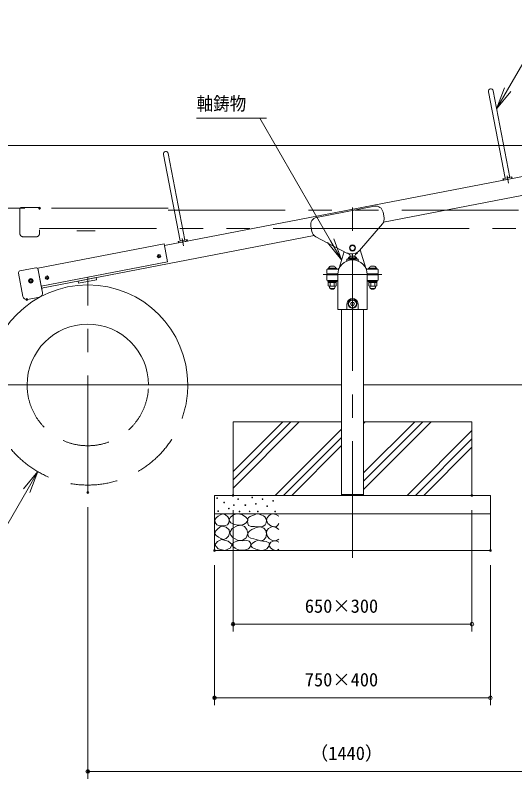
# Model space of a CAD drawing. Units: millimetres at full size, sheet at 1:10; details may follow other scales. Extents: x 5 to 8405, y -9 to 5949.
# Drawn here: x 1330 to 2688, y 1109 to 3184 of the extents above; entities that cross this region are included whole.
import ezdxf
from ezdxf.enums import TextEntityAlignment as Align

# ---------------------------------------------------------------- set-up
doc = ezdxf.new("R2010")
doc.units = ezdxf.units.MM
doc.header["$LTSCALE"] = 10
doc.header["$PDMODE"] = 32
doc.header["$PDSIZE"] = 5
for name, pattern in [('USER1', [19.05, 12.7, -6.35]), ('USER2', [50.8, 31.75, -6.35, 6.35, -6.35]), ('USER3', [63.5, 31.75, -6.35, 6.35, -6.35, 6.35, -6.35])]:
    doc.linetypes.add(name, pattern=pattern)
doc.layers.add('LY_5', color=7, linetype='Continuous', lineweight=0)
doc.layers.add('LY_6', color=7, linetype='Continuous', lineweight=0)
doc.styles.add('ＭＳ ゴシック', font='')
doc.styles.get('ＭＳ ゴシック').set_extended_font_data('MS Gothic')

# ---------------------------------------------------------------- blocks, each defined once
blk = doc.blocks.new('-016-_DOTBLANK')
at = {"color": 7, "linetype": 'Continuous', "lineweight": 0}
blk.add_line((-0.5, 0), (-1, 0), dxfattribs=at)
blk.add_circle((0, 0), 0.5, dxfattribs=at)
blk = doc.blocks.new('-003-_U3')
at = {"color": 7, "linetype": 'Continuous', "lineweight": 0}
for p, q in [((-1, 0.1667), (0, 0)), ((0, 0), (-1, 0)), ((-1, -0.1667), (0, 0))]:
    blk.add_line(p, q, dxfattribs=at)

msp = doc.modelspace()

# ---------------------------------------------------------------- linework, layer by layer
at = {"layer": 'LY_5'}
for p, q in [((2616.81, 2976.1), (2662.14, 2740.93)), ((2629.57, 2978.56), (2674.9, 2743.39)), ((1733.08, 2805.76), (1778.4, 2570.59)), ((1745.84, 2808.22), (1791.17, 2573.05)), ((2331.49, 2621.69), (3072.59, 2764.54)), ((1735.56, 2557.75), (2719.45, 2747.39)), ((2656.25, 2739.79), (2680.79, 2744.52)), ((2656.25, 2739.79), (2657.1, 2735.37)), ((2657.1, 2735.37), (2681.65, 2740.1)), ((2657.72, 2740.07), (2658.57, 2735.66)), ((2662.14, 2740.93), (2674.9, 2743.39)), ((2679.32, 2744.24), (2680.17, 2739.82)), ((2680.79, 2744.52), (2681.65, 2740.1)), ((2149.52, 2634.48), (2306.63, 2664.76)), ((2332.96, 2633.83), (2330.05, 2648.91)), ((2328.51, 2617.04), (2266.17, 2544.28)), ((2136.57, 2595.98), (2133.67, 2611.06)), ((1401.35, 2442.41), (2142.45, 2585.25)), ((1772.51, 2569.45), (1797.06, 2574.18)), ((1778.4, 2570.59), (1791.17, 2573.05)), ((1795.59, 2573.9), (1796.44, 2569.48)), ((1797.06, 2574.18), (1797.91, 2569.76)), ((2146.95, 2582.04), (2231.87, 2537.66)), ((1734.61, 2562.65), (1390.94, 2496.41)), ((1744.08, 2513.56), (1734.61, 2562.65)), ((1772.51, 2569.45), (1773.36, 2565.03)), ((1773.36, 2565.03), (1797.91, 2569.76)), ((1773.99, 2569.73), (1774.84, 2565.32)), ((2210.58, 2496.97), (2224.2, 2541.67)), ((2244.91, 2535.75), (2254.76, 2537.65)), ((2283.42, 2496.97), (2268.26, 2546.72)), ((1400.4, 2447.32), (1744.08, 2513.56)), ((2232, 2517.26), (2232, 2520.22)), ((2261, 2521.22), (2233, 2521.22)), ((2235, 2521.22), (2235, 2523.72)), ((2235, 2523.72), (2259, 2523.72)), ((2235, 2521.22), (2259, 2521.22)), ((2236.5, 2524.72), (2257.5, 2524.72)), ((2236.5, 2524.72), (2236.5, 2523.72)), ((2236.5, 2523.72), (2257.5, 2523.72)), ((2242, 2529.52), (2252, 2529.52)), ((2257.5, 2524.72), (2257.5, 2523.72)), ((2259, 2523.72), (2259, 2521.22)), ((2262, 2517.26), (2262, 2520.22)), ((1342.45, 2489.1), (1385.65, 2497.43)), ((1390.94, 2496.41), (1400.4, 2447.32)), ((1391.7, 2492.48), (1391.51, 2493.47)), ((1402.11, 2438.48), (1391.7, 2492.48)), ((2177, 2483.43), (2177, 2491.43)), ((2179, 2493.43), (2209.69, 2493.43)), ((2180, 2493.43), (2180, 2495.93)), ((2180, 2495.93), (2204, 2495.93)), ((2180, 2493.43), (2204, 2493.43)), ((2181.5, 2496.93), (2202.5, 2496.93)), ((2181.5, 2496.93), (2181.5, 2495.93)), ((2181.5, 2495.93), (2202.5, 2495.93)), ((2187, 2501.73), (2197, 2501.73)), ((2202.5, 2496.93), (2202.5, 2495.93)), ((2204, 2495.93), (2204, 2493.43)), ((2315, 2493.43), (2284.31, 2493.43)), ((2290, 2493.43), (2290, 2495.93)), ((2290, 2495.93), (2314, 2495.93)), ((2290, 2493.43), (2314, 2493.43)), ((2291.5, 2496.93), (2312.5, 2496.93)), ((2291.5, 2496.93), (2291.5, 2495.93)), ((2291.5, 2495.93), (2312.5, 2495.93)), ((2297, 2501.73), (2307, 2501.73)), ((2312.5, 2496.93), (2312.5, 2495.93)), ((2314, 2495.93), (2314, 2493.43)), ((2317, 2483.43), (2317, 2491.43)), ((1338.48, 2483.25), (1350.69, 2419.91)), ((1549.62, 2470.98), (1500.52, 2461.52)), ((1550.76, 2465.09), (1549.62, 2470.98)), ((2177, 2465.18), (2177, 2476.18)), ((2207.05, 2481.43), (2179, 2481.43)), ((2207.02, 2478.18), (2179, 2478.18)), ((2186, 2481.43), (2186, 2478.18)), ((2198, 2481.43), (2198, 2478.18)), ((2207, 2385.68), (2207, 2479.18)), ((2315, 2481.43), (2286.95, 2481.43)), ((2315, 2478.18), (2286.98, 2478.18)), ((2287, 2385.68), (2287, 2479.18)), ((2296, 2481.43), (2296, 2478.18)), ((2308, 2481.43), (2308, 2478.18)), ((2317, 2465.18), (2317, 2476.18)), ((1500.52, 2461.52), (1501.66, 2455.63)), ((1501.66, 2455.63), (1550.76, 2465.09)), ((2207, 2463.18), (2179, 2463.18)), ((2180, 2460.68), (2180, 2463.18)), ((2180, 2463.18), (2204, 2463.18)), ((2180, 2460.68), (2204, 2460.68)), ((2181.03, 2457.68), (2181.03, 2448.82)), ((2181.03, 2457.68), (2202.97, 2457.68)), ((2181.03, 2448.82), (2183, 2447.68)), ((2181.25, 2460.68), (2181.25, 2457.68)), ((2181.25, 2460.68), (2202.75, 2460.68)), ((2181.25, 2457.68), (2202.75, 2457.68)), ((2186.52, 2457.68), (2186.52, 2448.82)), ((2191.83, 2457.68), (2191.03, 2460.68)), ((2192.97, 2457.68), (2192.17, 2460.68)), ((2197.48, 2457.68), (2197.48, 2448.82)), ((2202.97, 2448.82), (2201, 2447.68)), ((2202.75, 2460.68), (2202.75, 2457.68)), ((2202.97, 2457.68), (2202.97, 2448.82)), ((2204, 2463.18), (2204, 2460.68)), ((2315, 2463.18), (2287, 2463.18)), ((2290, 2460.68), (2290, 2463.18)), ((2290, 2463.18), (2314, 2463.18)), ((2290, 2460.68), (2314, 2460.68)), ((2290.99, 2457.68), (2290.99, 2448.82)), ((2290.99, 2457.68), (2312.93, 2457.68)), ((2290.99, 2448.82), (2292.96, 2447.68)), ((2291.25, 2460.68), (2291.25, 2457.68)), ((2291.25, 2460.68), (2312.75, 2460.68)), ((2291.25, 2457.68), (2312.75, 2457.68)), ((2296.48, 2457.68), (2296.48, 2448.82)), ((2301.83, 2457.68), (2301.03, 2460.68)), ((2302.97, 2457.68), (2302.17, 2460.68)), ((2307.45, 2457.68), (2307.45, 2448.82)), ((2312.93, 2448.82), (2310.96, 2447.68)), ((2312.75, 2460.68), (2312.75, 2457.68)), ((2312.93, 2457.68), (2312.93, 2448.82)), ((2314, 2463.18), (2314, 2460.68)), ((1402.33, 2442.59), (1401.35, 2442.41)), ((1401.92, 2439.46), (1402.9, 2439.65)), ((1403.72, 2430.13), (1402.11, 2438.48)), ((1402.9, 2439.65), (1402.33, 2442.59)), ((2183, 2447.68), (2201, 2447.68)), ((2184, 2447.18), (2184, 2447.68)), ((2196, 2440.93), (2188, 2440.93)), ((2200, 2447.18), (2200, 2447.68)), ((2292.96, 2447.68), (2310.96, 2447.68)), ((2293.96, 2447.18), (2293.96, 2447.68)), ((2306, 2440.93), (2298, 2440.93)), ((2309.96, 2447.18), (2309.96, 2447.68)), ((1362.99, 2411.59), (1395.39, 2417.83)), ((2232, 2384.18), (2232, 2399.18)), ((2244.69, 2403.43), (2242.38, 2399.43)), ((2242.38, 2399.43), (2244.69, 2395.43)), ((2249.31, 2403.43), (2244.69, 2403.43)), ((2244.69, 2395.43), (2249.31, 2395.43)), ((2251.62, 2399.43), (2249.31, 2403.43)), ((2249.31, 2395.43), (2251.62, 2399.43)), ((2262, 2384.18), (2262, 2399.18)), ((2208.5, 2384.18), (2285.5, 2384.18)), ((2216.75, 1879.18), (2216.75, 2384.18)), ((2277.25, 1879.18), (2277.25, 2384.18)), ((1155, 2179.18), (2216.75, 2179.18)), ((2277.25, 2179.18), (3464, 2179.18)), ((2216.75, 2079.18), (1922, 2079.18)), ((1922, 2079.18), (1922, 1879.18)), ((1922, 1899.2), (2101.98, 2079.18)), ((1922, 1921.65), (2079.53, 2079.18)), ((1922, 1944.1), (2057.08, 2079.18)), ((1922, 2078.8), (1922.37, 2079.18)), ((2572, 2079.18), (2277.25, 2079.18)), ((2277.25, 1895.24), (2461.19, 2079.18)), ((2277.25, 1917.69), (2438.74, 2079.18)), ((2277.25, 1940.14), (2416.29, 2079.18)), ((2277.25, 2074.84), (2281.58, 2079.18)), ((2572, 2079.18), (2572, 1879.18)), ((2036.68, 1879.18), (2216.75, 2059.25)), ((2395.89, 1879.18), (2572, 2055.29)), ((2059.13, 1879.18), (2216.75, 2036.8)), ((2081.58, 1879.18), (2216.75, 2014.34)), ((2418.34, 1879.18), (2572, 2032.83)), ((2440.8, 1879.18), (2572, 2010.38)), ((2622, 1879.18), (1872, 1879.18)), ((1872, 1879.18), (1872, 1729.18)), ((2216.29, 1879.18), (2216.75, 1879.64)), ((2216.75, 1881.18), (2277.25, 1881.18)), ((2216.75, 1879.18), (2277.25, 1879.18)), ((2622, 1879.18), (2622, 1729.18)), ((2622, 1829.18), (1872, 1829.18)), ((1887.99, 1826.04), (1881.77, 1822.56)), ((1894.45, 1828.58), (1887.99, 1826.04)), ((1901.91, 1826.12), (1894.45, 1828.58)), ((1908.07, 1821.29), (1901.91, 1826.12)), ((1923.33, 1825.97), (1915.36, 1820.18)), ((1928.97, 1828.06), (1923.33, 1825.97)), ((1933.87, 1828.67), (1928.97, 1828.06)), ((1945.64, 1827.04), (1933.87, 1828.67)), ((1956.31, 1820.83), (1945.64, 1827.04)), ((1980.43, 1826.65), (1974.95, 1824.4)), ((1985.69, 1828.88), (1980.43, 1826.65)), ((1993.01, 1827.84), (1985.69, 1828.88)), ((2000.19, 1825.66), (1993.01, 1827.84)), ((2024.27, 1827.13), (2019.12, 1823.43)), ((2029.89, 1828.82), (2024.27, 1827.13)), ((2038.57, 1827.33), (2029.89, 1828.82)), ((2047, 1822.48), (2038.57, 1827.33)), ((1875.92, 1818.52), (1872.27, 1813.06)), ((1872.27, 1813.06), (1873.28, 1805.47)), ((1873.28, 1805.47), (1878.29, 1799.11)), ((1881.77, 1822.56), (1875.92, 1818.52)), ((1911.03, 1816.36), (1908.07, 1821.29)), ((1910.56, 1804.72), (1911.88, 1811.15)), ((1911.88, 1811.15), (1911.03, 1816.36)), ((1915.36, 1820.18), (1911.71, 1813.27)), ((1911.71, 1813.27), (1912.58, 1809.3)), ((1912.58, 1809.3), (1916.3, 1804.89)), ((1961.01, 1815.49), (1956.31, 1820.83)), ((1958.23, 1804.64), (1961.98, 1810.83)), ((1961.98, 1810.83), (1961.01, 1815.49)), ((1962.14, 1814.64), (1961.71, 1809.01)), ((1961.71, 1809.01), (1962, 1802.88)), ((1964.03, 1819.03), (1962.14, 1814.64)), ((1968.8, 1822.18), (1964.03, 1819.03)), ((1974.95, 1824.4), (1968.8, 1822.18)), ((2004.84, 1823.67), (2000.19, 1825.66)), ((2008.25, 1821.18), (2004.84, 1823.67)), ((2011.31, 1816.69), (2008.25, 1821.18)), ((2012.9, 1810.98), (2011.31, 1816.69)), ((2012.56, 1804.47), (2012.9, 1810.98)), ((2014.65, 1818.12), (2012.78, 1811.39)), ((2012.78, 1811.39), (2016.45, 1802.62)), ((2019.12, 1823.43), (2014.65, 1818.12)), ((1881.14, 1788.66), (1874.69, 1781.84)), ((1878.29, 1799.11), (1885.15, 1796.52)), ((1886.58, 1792.84), (1881.14, 1788.66)), ((1885.15, 1796.52), (1892.86, 1796.26)), ((1891.91, 1795.63), (1886.58, 1792.84)), ((1903.08, 1792.42), (1891.91, 1795.63)), ((1892.86, 1796.26), (1900.48, 1796.87)), ((1900.48, 1796.87), (1906.81, 1799.43)), ((1911.24, 1785.17), (1903.08, 1792.42)), ((1906.81, 1799.43), (1910.56, 1804.72)), ((1912.76, 1776.66), (1911.24, 1785.17)), ((1919.31, 1788.72), (1913.33, 1777.86)), ((1916.3, 1804.89), (1925.79, 1800.11)), ((1933.06, 1796.78), (1919.31, 1788.72)), ((1925.79, 1800.11), (1935.76, 1798.67)), ((1944.24, 1798.05), (1933.06, 1796.78)), ((1935.76, 1798.67), (1943.12, 1798.5)), ((1943.12, 1798.5), (1950.63, 1800.02)), ((1953.06, 1794.62), (1944.24, 1798.05)), ((1950.63, 1800.02), (1958.23, 1804.64)), ((1959.97, 1786.47), (1953.06, 1794.62)), ((1962.25, 1775.69), (1959.97, 1786.47)), ((1962, 1802.88), (1964.39, 1797.73)), ((1964.39, 1797.73), (1971.76, 1794.86)), ((1973.61, 1786.32), (1967.41, 1782.71)), ((1971.76, 1794.86), (1980.86, 1794.51)), ((1979.19, 1789.47), (1973.61, 1786.32)), ((1984.69, 1792.26), (1979.19, 1789.47)), ((1980.86, 1794.51), (1988.14, 1793.93)), ((1995.7, 1793.39), (1984.69, 1792.26)), ((1988.14, 1793.93), (1995.36, 1793.62)), ((1995.36, 1793.62), (2003.47, 1794.99)), ((2005.77, 1790.1), (1995.7, 1793.39)), ((2003.47, 1794.99), (2009.86, 1798.81)), ((2011.09, 1783.47), (2005.77, 1790.1)), ((2009.86, 1798.81), (2012.56, 1804.47)), ((2018.8, 1789.21), (2014.41, 1783.43)), ((2016.45, 1802.62), (2024.5, 1796.18)), ((2024.77, 1793.05), (2018.8, 1789.21)), ((2024.5, 1796.18), (2032.8, 1793.8)), ((2031.47, 1794.28), (2024.77, 1793.05)), ((2039.54, 1791.82), (2031.47, 1794.28)), ((2032.8, 1793.8), (2040.03, 1794.91)), ((2046.68, 1786.36), (2039.54, 1791.82)), ((2040.03, 1794.91), (2044.08, 1798.29)), ((2044.08, 1798.29), (2047, 1802.83)), ((1874.69, 1781.84), (1872.27, 1775.03)), ((1872.27, 1775.03), (1875.9, 1770.21)), ((1875.9, 1770.21), (1882.41, 1765.85)), ((1882.41, 1765.85), (1889.05, 1761.56)), ((1903.36, 1761.95), (1909.66, 1768.38)), ((1909.66, 1768.38), (1912.76, 1776.66)), ((1913.33, 1777.86), (1915.97, 1770.66)), ((1915.97, 1770.66), (1921.17, 1764.34)), ((1921.17, 1764.34), (1933.76, 1757.49)), ((1947.12, 1756.5), (1957.4, 1763.96)), ((1957.4, 1763.96), (1962.25, 1775.69)), ((1963.06, 1777.94), (1962.07, 1772.41)), ((1962.07, 1772.41), (1964.15, 1766.86)), ((1967.41, 1782.71), (1963.06, 1777.94)), ((1964.15, 1766.86), (1970.86, 1763.1)), ((2004.69, 1757.67), (2010.87, 1764.9)), ((2010.87, 1764.9), (2012.8, 1774.96)), ((2012.8, 1774.96), (2011.09, 1783.47)), ((2014.41, 1783.43), (2012.78, 1776.22)), ((2012.78, 1776.22), (2015.44, 1767.61)), ((2015.44, 1767.61), (2021.65, 1760.69)), ((1879.78, 1753.68), (1872.96, 1744.86)), ((1872.96, 1744.86), (1881.45, 1733.59)), ((1891.1, 1759.7), (1879.78, 1753.68)), ((1889.05, 1761.56), (1895.72, 1759.51)), ((1908.88, 1755.07), (1891.1, 1759.7)), ((1895.72, 1759.51), (1903.36, 1761.95)), ((1919.66, 1745.96), (1908.88, 1755.07)), ((1914.24, 1735.59), (1919.66, 1745.96)), ((1923.59, 1750.68), (1919.28, 1745.28)), ((1919.28, 1745.28), (1921.96, 1740.6)), ((1932.52, 1754.74), (1923.59, 1750.68)), ((1940.66, 1756.18), (1932.52, 1754.74)), ((1933.76, 1757.49), (1947.12, 1756.5)), ((1948.2, 1755.55), (1940.66, 1756.18)), ((1957.1, 1757.01), (1948.2, 1755.55)), ((1965.5, 1754.47), (1957.1, 1757.01)), ((1969.57, 1749.89), (1965.5, 1754.47)), ((1968.58, 1739.01), (1970.63, 1744.74)), ((1970.63, 1744.74), (1969.57, 1749.89)), ((1972.07, 1746.49), (1970.23, 1743.06)), ((1970.23, 1743.06), (1974.2, 1737.57)), ((1970.86, 1763.1), (1979.01, 1761.45)), ((1975.1, 1749.01), (1972.07, 1746.49)), ((1982.04, 1753.79), (1975.1, 1749.01)), ((1979.01, 1761.45), (1985.43, 1759.29)), ((1990.5, 1757.38), (1982.04, 1753.79)), ((1985.43, 1759.29), (1991.72, 1757.13)), ((1996.44, 1755.93), (1990.5, 1757.38)), ((1991.72, 1757.13), (1998.09, 1756.1)), ((2002.67, 1754.68), (1996.44, 1755.93)), ((1998.09, 1756.1), (2004.69, 1757.67)), ((2012.33, 1753.86), (2002.67, 1754.68)), ((2019.97, 1750.09), (2012.33, 1753.86)), ((2021.32, 1745.7), (2019.97, 1750.09)), ((2020.51, 1741.71), (2021.32, 1745.7)), ((2024.98, 1751.61), (2020.7, 1744.85)), ((2020.7, 1744.85), (2021.31, 1741.18)), ((2021.65, 1760.69), (2029.29, 1756.82)), ((2033.69, 1755.94), (2024.98, 1751.61)), ((2029.29, 1756.82), (2036.86, 1755.94)), ((2040.98, 1755.14), (2033.69, 1755.94)), ((2036.86, 1755.94), (2042.01, 1757.38)), ((2047, 1751.82), (2040.98, 1755.14)), ((2042.01, 1757.38), (2046.68, 1760.06)), ((2622, 1729.18), (1872, 1729.18)), ((1881.45, 1733.59), (1899.89, 1729.48)), ((1899.89, 1729.48), (1914.24, 1735.59)), ((1921.96, 1740.6), (1927.93, 1736.09)), ((1927.93, 1736.09), (1934.4, 1732.25)), ((1934.4, 1732.25), (1941.71, 1729.87)), ((1941.71, 1729.87), (1953.56, 1730.11)), ((1953.56, 1730.11), (1963.88, 1734.2)), ((1963.88, 1734.2), (1968.58, 1739.01)), ((1974.2, 1737.57), (1984.02, 1733.33)), ((1984.02, 1733.33), (1993.76, 1730.1)), ((1993.76, 1730.1), (2002.94, 1729.54)), ((2002.94, 1729.54), (2013.78, 1734.05)), ((2013.78, 1734.05), (2020.51, 1741.71)), ((2021.31, 1741.18), (2024.19, 1736.93)), ((2024.19, 1736.93), (2031.35, 1731.46)), ((2031.35, 1731.46), (2038.76, 1729.64)), ((2038.76, 1729.64), (2043.06, 1730.69)), ((2043.06, 1730.69), (2047, 1732.81))]:
    msp.add_line(p, q, dxfattribs=at)
at = {"layer": 'LY_5', "linetype": 'USER2'}
for p, q in [((2667.48, 2747.56), (2671.26, 2727.92)), ((2247, 1709.18), (2247, 2674.43)), ((1783.75, 2577.22), (1787.53, 2557.58)), ((1527, 1887.18), (1527, 2471.18)), ((2167, 2479.18), (2327, 2479.18))]:
    msp.add_line(p, q, dxfattribs=at)
at = {"layer": 'LY_5', "linetype": 'USER3'}
for p, q in [((1342, 2656.43), (1342, 2591.93)), ((1347, 2661.43), (1391, 2661.43)), ((1746, 2659.43), (1396, 2659.43)), ((1746, 2654.43), (2748, 2654.43)), ((1396, 2604.43), (2247, 2604.43)), ((1396, 2591.93), (1396, 2600.43)), ((1497, 2598.43), (1547, 2598.43)), ((2247, 2604.43), (3098, 2604.43)), ((1352.5, 2581.43), (1385.5, 2581.43))]:
    msp.add_line(p, q, dxfattribs=at)
at = {"layer": 'LY_5'}
for centre, radius in [((2247, 2551.43), 8.2), ((2247, 2551.43), 8), ((2247, 2551.43), 7), ((1720.65, 2529.41), 4.75), ((1720.65, 2529.41), 2.4), ((1416.26, 2470.74), 4.75), ((1416.26, 2470.74), 2.4), ((1372.07, 2462.22), 6), ((1372.07, 2462.22), 4.75), ((1372.07, 2462.22), 2.4), ((2247, 2399.43), 12), ((2247, 2399.43), 10.5), ((2247, 2399.43), 5), ((1878.61, 1871.36), 1), ((1935.96, 1869.14), 1), ((1974.42, 1873.27), 1), ((2002.53, 1868.68), 1), ((1897.62, 1859.95), 1), ((1924.55, 1852.66), 1), ((1955.5, 1852.73), 1), ((1984.42, 1856.24), 1), ((2014.69, 1850.03), 1), ((2030.91, 1864.35), 1), ((1881.77, 1836.5), 1), ((1910.61, 1843.16), 1), ((1939.44, 1835.55), 1), ((1967.12, 1835.7), 1), ((1989.28, 1835.16), 1), ((2036.31, 1835.16), 1)]:
    msp.add_circle(centre, radius, dxfattribs=at)
for centre, radius, start, end in [((2623.19, 2977.33), 6.5, 10.91, 190.91), ((1739.46, 2806.99), 6.5, 10.91, 190.91), ((2310.41, 2645.12), 20, 10.91, 100.91), ((2153.3, 2614.84), 20, 100.91, 190.91), ((2313.32, 2630.05), 20, 319.41065, 10.91), ((2156.21, 2599.77), 20, 190.91, 242.40935), ((2241.13, 2555.39), 20, 242.40935, 280.91), ((2246.96, 2551.43), 19, 222.57206, 238.71476), ((2234.5, 2530.92), 5, 0, 58.71476), ((2259.5, 2530.96), 5, 121.49121, 180), ((2250.98, 2557.29), 20, 280.91, 319.41065), ((2246.96, 2551.43), 19, 301.49121, 317.14717), ((2247, 2479.18), 40, 0, 180), ((2230.5, 2517.26), 1.5, 293.73074, 0), ((2233, 2520.22), 1, 90, 180), ((2247, 2518.24), 12.34, 113.90552, 148.31866), ((2247, 2518.24), 12.34, 31.68134, 66.09448), ((2261, 2520.22), 1, 0, 90), ((2263.5, 2517.26), 1.5, 180, 246.26926), ((1386.6, 2492.52), 5, 10.91, 100.91), ((2179, 2491.43), 2, 90, 180), ((2192, 2490.45), 12.34, 113.90552, 148.31866), ((2192, 2490.45), 12.34, 31.68134, 66.09448), ((2205.8, 2498.43), 5, 270, 343.05254), ((2288.2, 2498.43), 5, 196.94746, 270), ((2302, 2490.45), 12.34, 113.90552, 148.31866), ((2302, 2490.45), 12.34, 31.68134, 66.09448), ((2315, 2491.43), 2, 0, 90), ((1343.39, 2484.19), 5, 100.91, 190.91), ((2179, 2483.43), 2, 180, 270), ((2179, 2476.18), 2, 90, 180), ((2315, 2483.43), 2, 270, 0), ((2315, 2476.18), 2, 0, 90), ((1527, 2179.18), 272, 0, 180), ((2179, 2465.18), 2, 180, 270), ((2183.77, 2453.57), 5.49, 240.00001, 299.99999), ((2192, 2461.48), 13.8, 246.57346, 293.42654), ((2200.23, 2453.57), 5.49, 240.00001, 299.99999), ((2293.74, 2453.57), 5.49, 240.00001, 299.99999), ((2301.96, 2461.48), 13.8, 246.57346, 293.42654), ((2310.19, 2453.57), 5.49, 240.00001, 299.99999), ((2315, 2465.18), 2, 270, 0), ((1393.41, 2428.14), 10.5, 280.91007, 10.91), ((2192, 2447.18), 8, 180, 0), ((2301.96, 2447.18), 8, 180, 0), ((1361, 2421.9), 10.5, 190.91, 280.91006), ((2247, 2399.18), 15, 0, 180), ((2208.5, 2385.68), 1.5, 180, 270), ((2285.5, 2385.68), 1.5, 270, 0), ((1527, 2179.18), 165.1, 0, 180)]:
    msp.add_arc(centre, radius, start, end, dxfattribs=at)
at = {"layer": 'LY_5', "linetype": 'USER3'}
for centre, radius, start, end in [((1347, 2656.43), 5, 90, 180), ((1391, 2656.43), 5, 0, 90), ((1352.5, 2591.93), 10.5, 180, 270.00006), ((1385.5, 2591.93), 10.5, 270.00007, 0)]:
    msp.add_arc(centre, radius, start, end, dxfattribs=at)
at = {"layer": 'LY_5', "linetype": 'USER1'}
for radius in [272, 165.1]:
    msp.add_arc((1527, 2179.18), radius, 180, 0, dxfattribs=at)
at = {"layer": 'LY_6'}
for p, q in [((2669.04, 2981.42), (2785.9, 3183.83)), ((1823.05, 2904.43), (2013.42, 2904.43)), ((1995.05, 2904.43), (1975.05, 2904.43)), ((2187.39, 2571.28), (1995.05, 2904.43)), ((3070.86, 2829.87), (535, 2829.87)), ((1356, 2659.43), (735, 2659.43)), ((1361, 1891.66), (1151.72, 1529.18)), ((1527, 1847.18), (1527, 1109.18)), ((1922, 1839.18), (1922, 1509.18)), ((2572, 1839.18), (2572, 1509.18)), ((1872, 1689.18), (1872, 1309.18)), ((2622, 1689.18), (2622, 1309.18)), ((2572, 1529.18), (1922, 1529.18)), ((2622, 1329.18), (1872, 1329.18)), ((2967, 1129.18), (1527, 1129.18))]:
    msp.add_line(p, q, dxfattribs=at)
for p in [(1396, 2659.43), (1361, 2411.4), (1527, 1887.18), (1922, 1879.18), (2572, 1879.18), (1872, 1729.18), (2622, 1729.18), (1922, 1529.18), (1872, 1329.18), (1527, 1129.18)]:
    msp.add_point(p, dxfattribs=at)

# ---------------------------------------------------------------- block references
for name, p, xscale, yscale, rotation in [('-003-_U3', (2639.04, 2929.46), 60, 60, 240), ('-003-_U3', (2217.39, 2519.32), 60, 60, 300), ('-003-_U3', (1391, 1943.62), 60, 60, 60), ('-016-_DOTBLANK', (1922, 1529.18), 10, 10, 180), ('-016-_DOTBLANK', (1872, 1329.18), 10, 10, 180), ('-016-_DOTBLANK', (1527, 1129.18), 10, 10, 180)]:
    msp.add_blockref(name, p, dxfattribs=dict(at, xscale=xscale, yscale=yscale, rotation=rotation))
at = {"layer": 'LY_6', "xscale": 10, "yscale": 10}
for p in [(2572, 1529.18), (2622, 1329.18)]:
    msp.add_blockref('-016-_DOTBLANK', p, dxfattribs=at)

# ---------------------------------------------------------------- texts
at = {"layer": 'LY_6', "style": 'ＭＳ ゴシック', "width": 0.9}
msp.add_text('軸鋳物', height=36.66, dxfattribs=at).set_placement((1823.05, 2914.43), align=Align.BOTTOM_LEFT)
at = {"layer": 'LY_6', "style": 'ＭＳ ゴシック'}
for s, p in [('650×300', (2117.31, 1549.18)), ('750×400', (2117.31, 1349.18)), ('（1440）', (2131.06, 1149.18))]:
    msp.add_text(s, height=36.66, dxfattribs=at).set_placement(p, align=Align.BOTTOM_LEFT)

doc.saveas('drawing.dxf')
